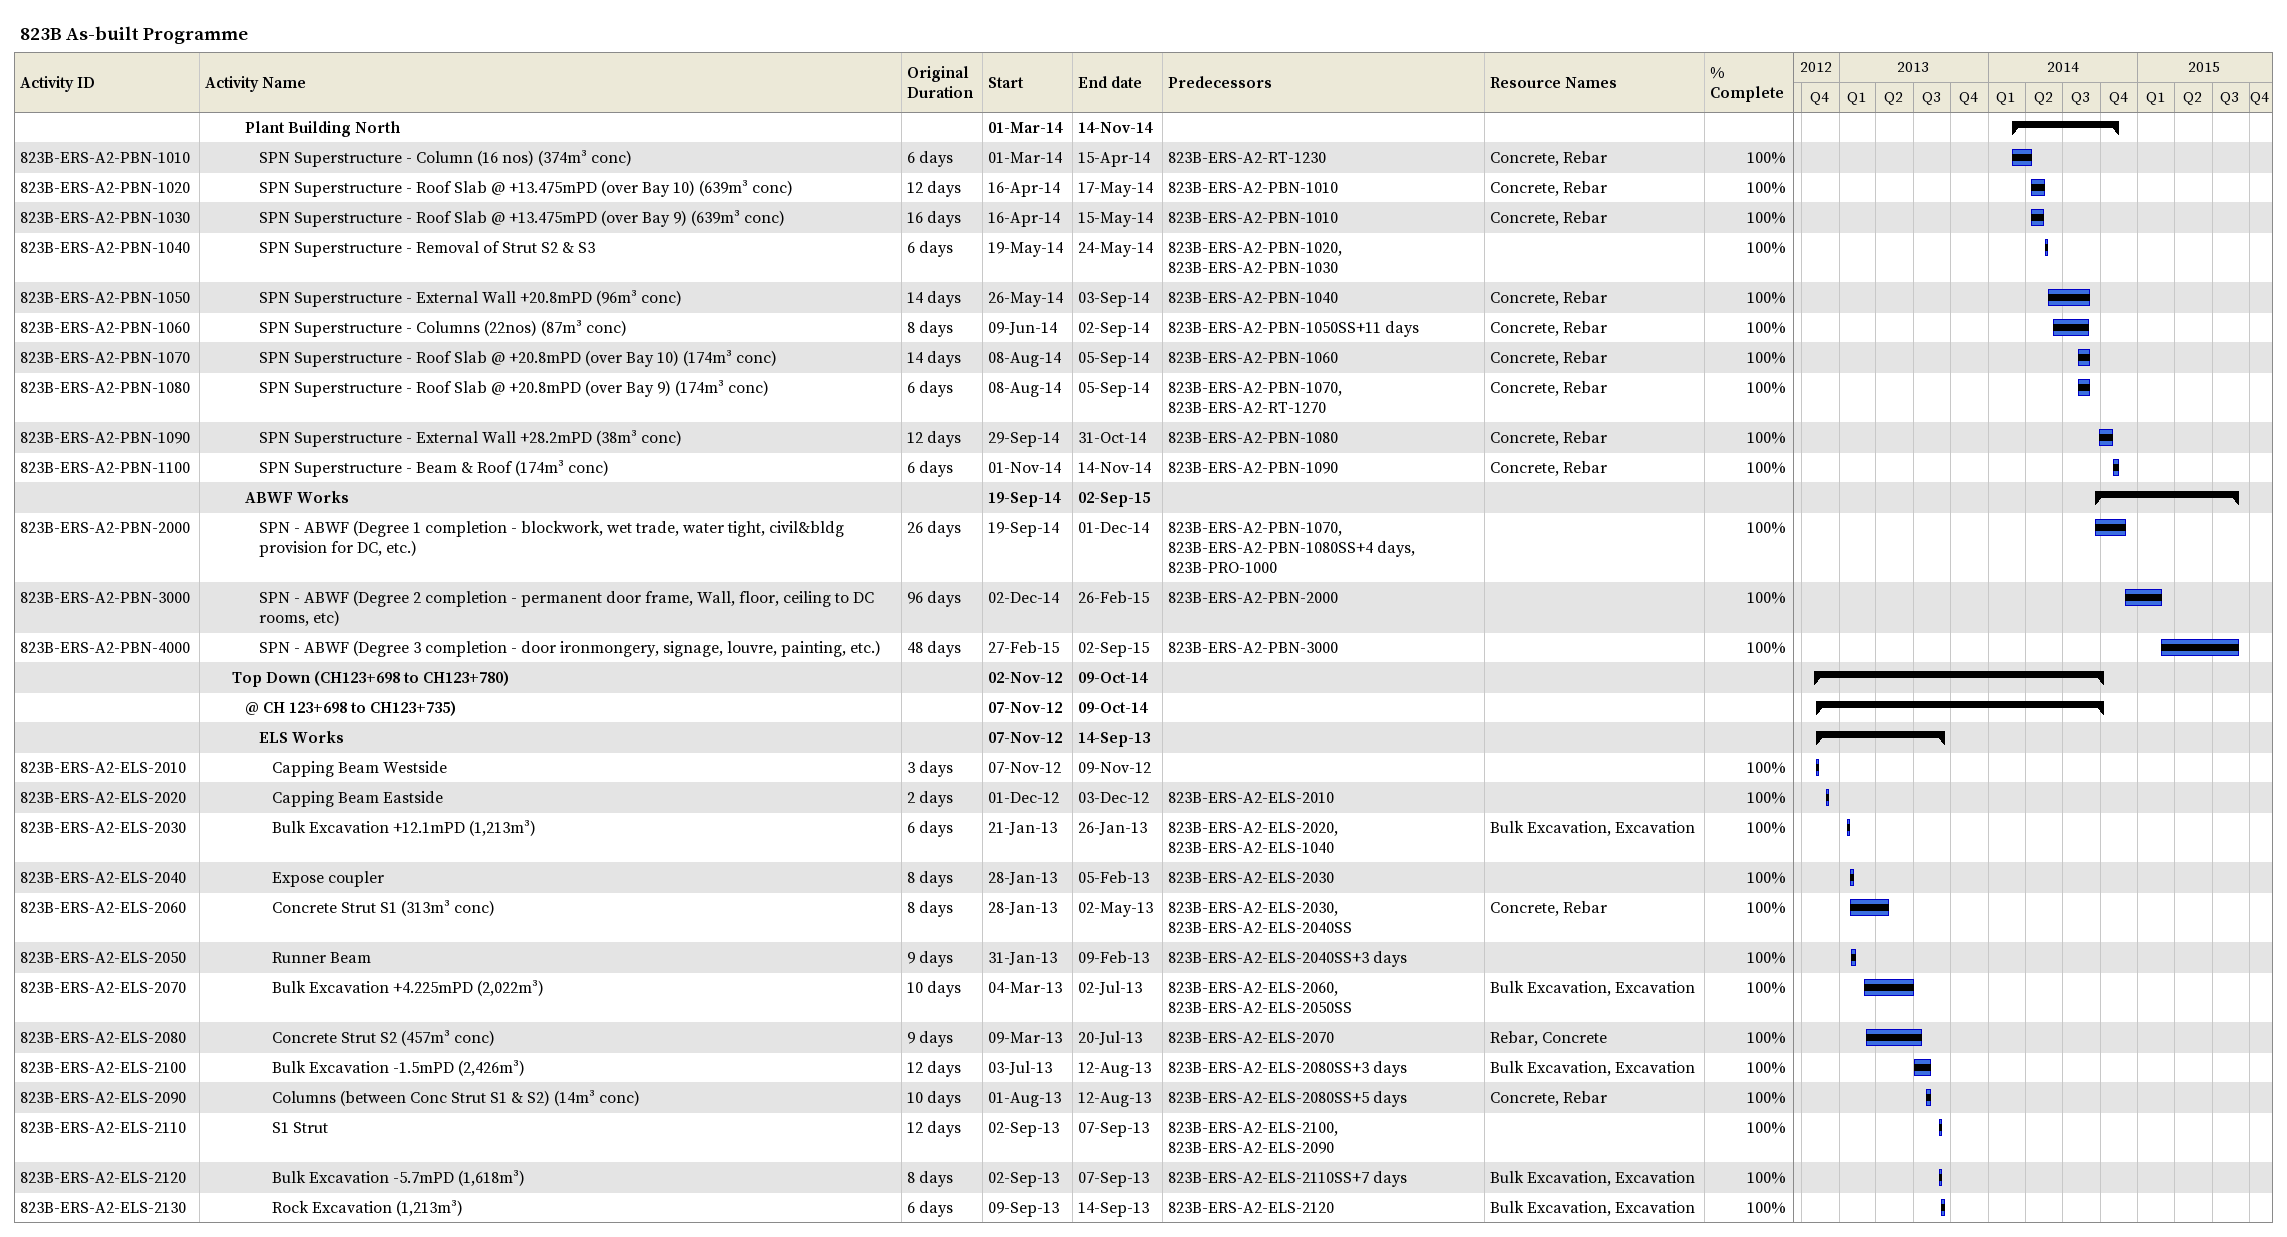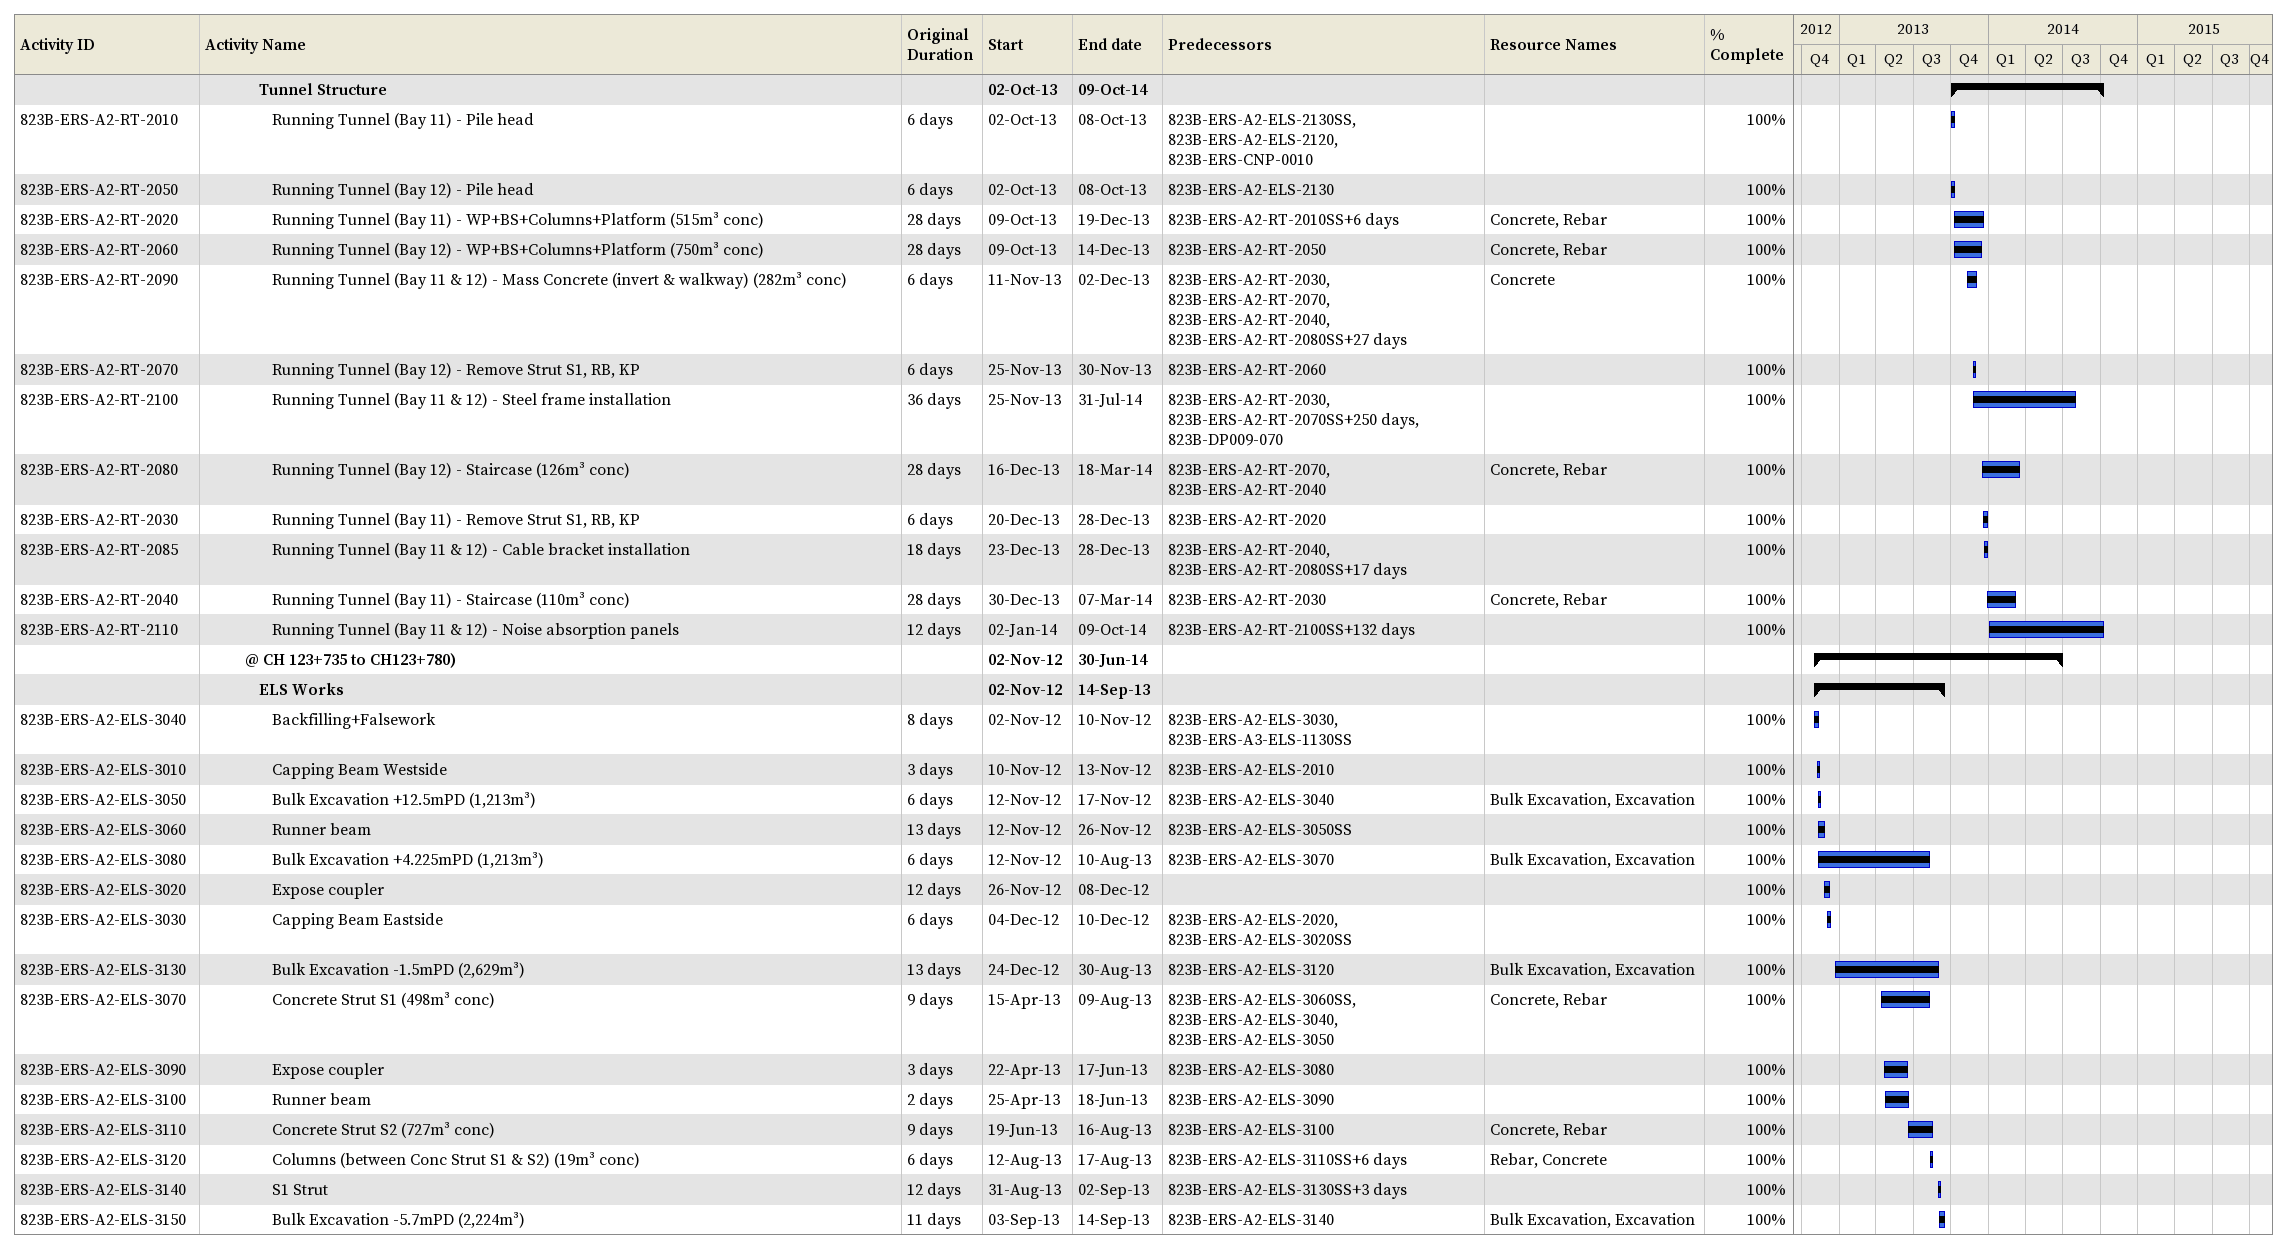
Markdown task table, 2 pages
823B As-built Programme

| ID | Level | Task | Original duration | Start | Finish | Predecessors | Resources | % complete |
|---|---|---|---|---|---|---|---|---|
|  | 4 | **Plant Building North** |  | 2014-03-01 | 2014-11-14 |  |  |  |
| 823B-ERS-A2-PBN-1010 | 5 | SPN Superstructure - Column (16 nos) (374m³ conc) | 6d | 2014-03-01 | 2014-04-15 | 823B-ERS-A2-RT-1230 | Concrete, Rebar | 100 |
| 823B-ERS-A2-PBN-1020 | 5 | SPN Superstructure - Roof Slab @ +13.475mPD (over Bay 10) (639m³ conc) | 12d | 2014-04-16 | 2014-05-17 | 823B-ERS-A2-PBN-1010 | Concrete, Rebar | 100 |
| 823B-ERS-A2-PBN-1030 | 5 | SPN Superstructure - Roof Slab @ +13.475mPD (over Bay 9) (639m³ conc) | 16d | 2014-04-16 | 2014-05-15 | 823B-ERS-A2-PBN-1010 | Concrete, Rebar | 100 |
| 823B-ERS-A2-PBN-1040 | 5 | SPN Superstructure - Removal of Strut S2 & S3 | 6d | 2014-05-19 | 2014-05-24 | 823B-ERS-A2-PBN-1020, 823B-ERS-A2-PBN-1030 |  | 100 |
| 823B-ERS-A2-PBN-1050 | 5 | SPN Superstructure - External Wall +20.8mPD (96m³ conc) | 14d | 2014-05-26 | 2014-09-03 | 823B-ERS-A2-PBN-1040 | Concrete, Rebar | 100 |
| 823B-ERS-A2-PBN-1060 | 5 | SPN Superstructure - Columns (22nos) (87m³ conc) | 8d | 2014-06-09 | 2014-09-02 | 823B-ERS-A2-PBN-1050SS+11d | Concrete, Rebar | 100 |
| 823B-ERS-A2-PBN-1070 | 5 | SPN Superstructure - Roof Slab @ +20.8mPD (over Bay 10) (174m³ conc) | 14d | 2014-08-08 | 2014-09-05 | 823B-ERS-A2-PBN-1060 | Concrete, Rebar | 100 |
| 823B-ERS-A2-PBN-1080 | 5 | SPN Superstructure - Roof Slab @ +20.8mPD (over Bay 9) (174m³ conc) | 6d | 2014-08-08 | 2014-09-05 | 823B-ERS-A2-PBN-1070, 823B-ERS-A2-RT-1270 | Concrete, Rebar | 100 |
| 823B-ERS-A2-PBN-1090 | 5 | SPN Superstructure - External Wall +28.2mPD (38m³ conc) | 12d | 2014-09-29 | 2014-10-31 | 823B-ERS-A2-PBN-1080 | Concrete, Rebar | 100 |
| 823B-ERS-A2-PBN-1100 | 5 | SPN Superstructure - Beam & Roof (174m³ conc) | 6d | 2014-11-01 | 2014-11-14 | 823B-ERS-A2-PBN-1090 | Concrete, Rebar | 100 |
|  | 4 | **ABWF Works** |  | 2014-09-19 | 2015-09-02 |  |  |  |
| 823B-ERS-A2-PBN-2000 | 5 | SPN - ABWF (Degree 1 completion - blockwork, wet trade, water tight, civil&bldg provision for DC, etc.) | 26d | 2014-09-19 | 2014-12-01 | 823B-ERS-A2-PBN-1070, 823B-ERS-A2-PBN-1080SS+4d, 823B-PRO-1000 |  | 100 |
| 823B-ERS-A2-PBN-3000 | 5 | SPN - ABWF (Degree 2 completion - permanent door frame, Wall, floor, ceiling to DC rooms, etc) | 96d | 2014-12-02 | 2015-02-26 | 823B-ERS-A2-PBN-2000 |  | 100 |
| 823B-ERS-A2-PBN-4000 | 5 | SPN - ABWF (Degree 3 completion - door ironmongery, signage, louvre, painting, etc.) | 48d | 2015-02-27 | 2015-09-02 | 823B-ERS-A2-PBN-3000 |  | 100 |
|  | 3 | **Top Down (CH123+698 to CH123+780)** |  | 2012-11-02 | 2014-10-09 |  |  |  |
|  | 4 | **@ CH 123+698 to CH123+735)** |  | 2012-11-07 | 2014-10-09 |  |  |  |
|  | 5 | **ELS Works** |  | 2012-11-07 | 2013-09-14 |  |  |  |
| 823B-ERS-A2-ELS-2010 | 6 | Capping Beam Westside | 3d | 2012-11-07 | 2012-11-09 |  |  | 100 |
| 823B-ERS-A2-ELS-2020 | 6 | Capping Beam Eastside | 2d | 2012-12-01 | 2012-12-03 | 823B-ERS-A2-ELS-2010 |  | 100 |
| 823B-ERS-A2-ELS-2030 | 6 | Bulk Excavation +12.1mPD (1,213m³) | 6d | 2013-01-21 | 2013-01-26 | 823B-ERS-A2-ELS-2020, 823B-ERS-A2-ELS-1040 | Bulk Excavation, Excavation | 100 |
| 823B-ERS-A2-ELS-2040 | 6 | Expose coupler | 8d | 2013-01-28 | 2013-02-05 | 823B-ERS-A2-ELS-2030 |  | 100 |
| 823B-ERS-A2-ELS-2060 | 6 | Concrete Strut S1 (313m³ conc) | 8d | 2013-01-28 | 2013-05-02 | 823B-ERS-A2-ELS-2030, 823B-ERS-A2-ELS-2040SS | Concrete, Rebar | 100 |
| 823B-ERS-A2-ELS-2050 | 6 | Runner Beam | 9d | 2013-01-31 | 2013-02-09 | 823B-ERS-A2-ELS-2040SS+3d |  | 100 |
| 823B-ERS-A2-ELS-2070 | 6 | Bulk Excavation +4.225mPD (2,022m³) | 10d | 2013-03-04 | 2013-07-02 | 823B-ERS-A2-ELS-2060, 823B-ERS-A2-ELS-2050SS | Bulk Excavation, Excavation | 100 |
| 823B-ERS-A2-ELS-2080 | 6 | Concrete Strut S2 (457m³ conc) | 9d | 2013-03-09 | 2013-07-20 | 823B-ERS-A2-ELS-2070 | Rebar, Concrete | 100 |
| 823B-ERS-A2-ELS-2100 | 6 | Bulk Excavation -1.5mPD (2,426m³) | 12d | 2013-07-03 | 2013-08-12 | 823B-ERS-A2-ELS-2080SS+3d | Bulk Excavation, Excavation | 100 |
| 823B-ERS-A2-ELS-2090 | 6 | Columns (between Conc Strut S1 & S2) (14m³ conc) | 10d | 2013-08-01 | 2013-08-12 | 823B-ERS-A2-ELS-2080SS+5d | Concrete, Rebar | 100 |
| 823B-ERS-A2-ELS-2110 | 6 | S1 Strut | 12d | 2013-09-02 | 2013-09-07 | 823B-ERS-A2-ELS-2100, 823B-ERS-A2-ELS-2090 |  | 100 |
| 823B-ERS-A2-ELS-2120 | 6 | Bulk Excavation -5.7mPD (1,618m³) | 8d | 2013-09-02 | 2013-09-07 | 823B-ERS-A2-ELS-2110SS+7d | Bulk Excavation, Excavation | 100 |
| 823B-ERS-A2-ELS-2130 | 6 | Rock Excavation (1,213m³) | 6d | 2013-09-09 | 2013-09-14 | 823B-ERS-A2-ELS-2120 | Bulk Excavation, Excavation | 100 |
|  | 5 | **Tunnel Structure** |  | 2013-10-02 | 2014-10-09 |  |  |  |
| 823B-ERS-A2-RT-2010 | 6 | Running Tunnel (Bay 11) - Pile head | 6d | 2013-10-02 | 2013-10-08 | 823B-ERS-A2-ELS-2130SS, 823B-ERS-A2-ELS-2120, 823B-ERS-CNP-0010 |  | 100 |
| 823B-ERS-A2-RT-2050 | 6 | Running Tunnel (Bay 12) - Pile head | 6d | 2013-10-02 | 2013-10-08 | 823B-ERS-A2-ELS-2130 |  | 100 |
| 823B-ERS-A2-RT-2020 | 6 | Running Tunnel (Bay 11) - WP+BS+Columns+Platform (515m³ conc) | 28d | 2013-10-09 | 2013-12-19 | 823B-ERS-A2-RT-2010SS+6d | Concrete, Rebar | 100 |
| 823B-ERS-A2-RT-2060 | 6 | Running Tunnel (Bay 12) - WP+BS+Columns+Platform (750m³ conc) | 28d | 2013-10-09 | 2013-12-14 | 823B-ERS-A2-RT-2050 | Concrete, Rebar | 100 |
| 823B-ERS-A2-RT-2090 | 6 | Running Tunnel (Bay 11 & 12) - Mass Concrete (invert & walkway) (282m³ conc) | 6d | 2013-11-11 | 2013-12-02 | 823B-ERS-A2-RT-2030, 823B-ERS-A2-RT-2070, 823B-ERS-A2-RT-2040, 823B-ERS-A2-RT-2080SS+27d | Concrete | 100 |
| 823B-ERS-A2-RT-2070 | 6 | Running Tunnel (Bay 12) - Remove Strut S1, RB, KP | 6d | 2013-11-25 | 2013-11-30 | 823B-ERS-A2-RT-2060 |  | 100 |
| 823B-ERS-A2-RT-2100 | 6 | Running Tunnel (Bay 11 & 12) - Steel frame installation | 36d | 2013-11-25 | 2014-07-31 | 823B-ERS-A2-RT-2030, 823B-ERS-A2-RT-2070SS+250d, 823B-DP009-070 |  | 100 |
| 823B-ERS-A2-RT-2080 | 6 | Running Tunnel (Bay 12) - Staircase (126m³ conc) | 28d | 2013-12-16 | 2014-03-18 | 823B-ERS-A2-RT-2070, 823B-ERS-A2-RT-2040 | Concrete, Rebar | 100 |
| 823B-ERS-A2-RT-2030 | 6 | Running Tunnel (Bay 11) - Remove Strut S1, RB, KP | 6d | 2013-12-20 | 2013-12-28 | 823B-ERS-A2-RT-2020 |  | 100 |
| 823B-ERS-A2-RT-2085 | 6 | Running Tunnel (Bay 11 & 12) - Cable bracket installation | 18d | 2013-12-23 | 2013-12-28 | 823B-ERS-A2-RT-2040, 823B-ERS-A2-RT-2080SS+17d |  | 100 |
| 823B-ERS-A2-RT-2040 | 6 | Running Tunnel (Bay 11) - Staircase (110m³ conc) | 28d | 2013-12-30 | 2014-03-07 | 823B-ERS-A2-RT-2030 | Concrete, Rebar | 100 |
| 823B-ERS-A2-RT-2110 | 6 | Running Tunnel (Bay 11 & 12) - Noise absorption panels | 12d | 2014-01-02 | 2014-10-09 | 823B-ERS-A2-RT-2100SS+132d |  | 100 |
|  | 4 | **@ CH 123+735 to CH123+780)** |  | 2012-11-02 | 2014-06-30 |  |  |  |
|  | 5 | **ELS Works** |  | 2012-11-02 | 2013-09-14 |  |  |  |
| 823B-ERS-A2-ELS-3040 | 6 | Backfilling+Falsework | 8d | 2012-11-02 | 2012-11-10 | 823B-ERS-A2-ELS-3030, 823B-ERS-A3-ELS-1130SS |  | 100 |
| 823B-ERS-A2-ELS-3010 | 6 | Capping Beam Westside | 3d | 2012-11-10 | 2012-11-13 | 823B-ERS-A2-ELS-2010 |  | 100 |
| 823B-ERS-A2-ELS-3050 | 6 | Bulk Excavation +12.5mPD (1,213m³) | 6d | 2012-11-12 | 2012-11-17 | 823B-ERS-A2-ELS-3040 | Bulk Excavation, Excavation | 100 |
| 823B-ERS-A2-ELS-3060 | 6 | Runner beam | 13d | 2012-11-12 | 2012-11-26 | 823B-ERS-A2-ELS-3050SS |  | 100 |
| 823B-ERS-A2-ELS-3080 | 6 | Bulk Excavation +4.225mPD (1,213m³) | 6d | 2012-11-12 | 2013-08-10 | 823B-ERS-A2-ELS-3070 | Bulk Excavation, Excavation | 100 |
| 823B-ERS-A2-ELS-3020 | 6 | Expose coupler | 12d | 2012-11-26 | 2012-12-08 |  |  | 100 |
| 823B-ERS-A2-ELS-3030 | 6 | Capping Beam Eastside | 6d | 2012-12-04 | 2012-12-10 | 823B-ERS-A2-ELS-2020, 823B-ERS-A2-ELS-3020SS |  | 100 |
| 823B-ERS-A2-ELS-3130 | 6 | Bulk Excavation -1.5mPD (2,629m³) | 13d | 2012-12-24 | 2013-08-30 | 823B-ERS-A2-ELS-3120 | Bulk Excavation, Excavation | 100 |
| 823B-ERS-A2-ELS-3070 | 6 | Concrete Strut S1 (498m³ conc) | 9d | 2013-04-15 | 2013-08-09 | 823B-ERS-A2-ELS-3060SS, 823B-ERS-A2-ELS-3040, 823B-ERS-A2-ELS-3050 | Concrete, Rebar | 100 |
| 823B-ERS-A2-ELS-3090 | 6 | Expose coupler | 3d | 2013-04-22 | 2013-06-17 | 823B-ERS-A2-ELS-3080 |  | 100 |
| 823B-ERS-A2-ELS-3100 | 6 | Runner beam | 2d | 2013-04-25 | 2013-06-18 | 823B-ERS-A2-ELS-3090 |  | 100 |
| 823B-ERS-A2-ELS-3110 | 6 | Concrete Strut S2 (727m³ conc) | 9d | 2013-06-19 | 2013-08-16 | 823B-ERS-A2-ELS-3100 | Concrete, Rebar | 100 |
| 823B-ERS-A2-ELS-3120 | 6 | Columns (between Conc Strut S1 & S2) (19m³ conc) | 6d | 2013-08-12 | 2013-08-17 | 823B-ERS-A2-ELS-3110SS+6d | Rebar, Concrete | 100 |
| 823B-ERS-A2-ELS-3140 | 6 | S1 Strut | 12d | 2013-08-31 | 2013-09-02 | 823B-ERS-A2-ELS-3130SS+3d |  | 100 |
| 823B-ERS-A2-ELS-3150 | 6 | Bulk Excavation -5.7mPD (2,224m³) | 11d | 2013-09-03 | 2013-09-14 | 823B-ERS-A2-ELS-3140 | Bulk Excavation, Excavation | 100 |
